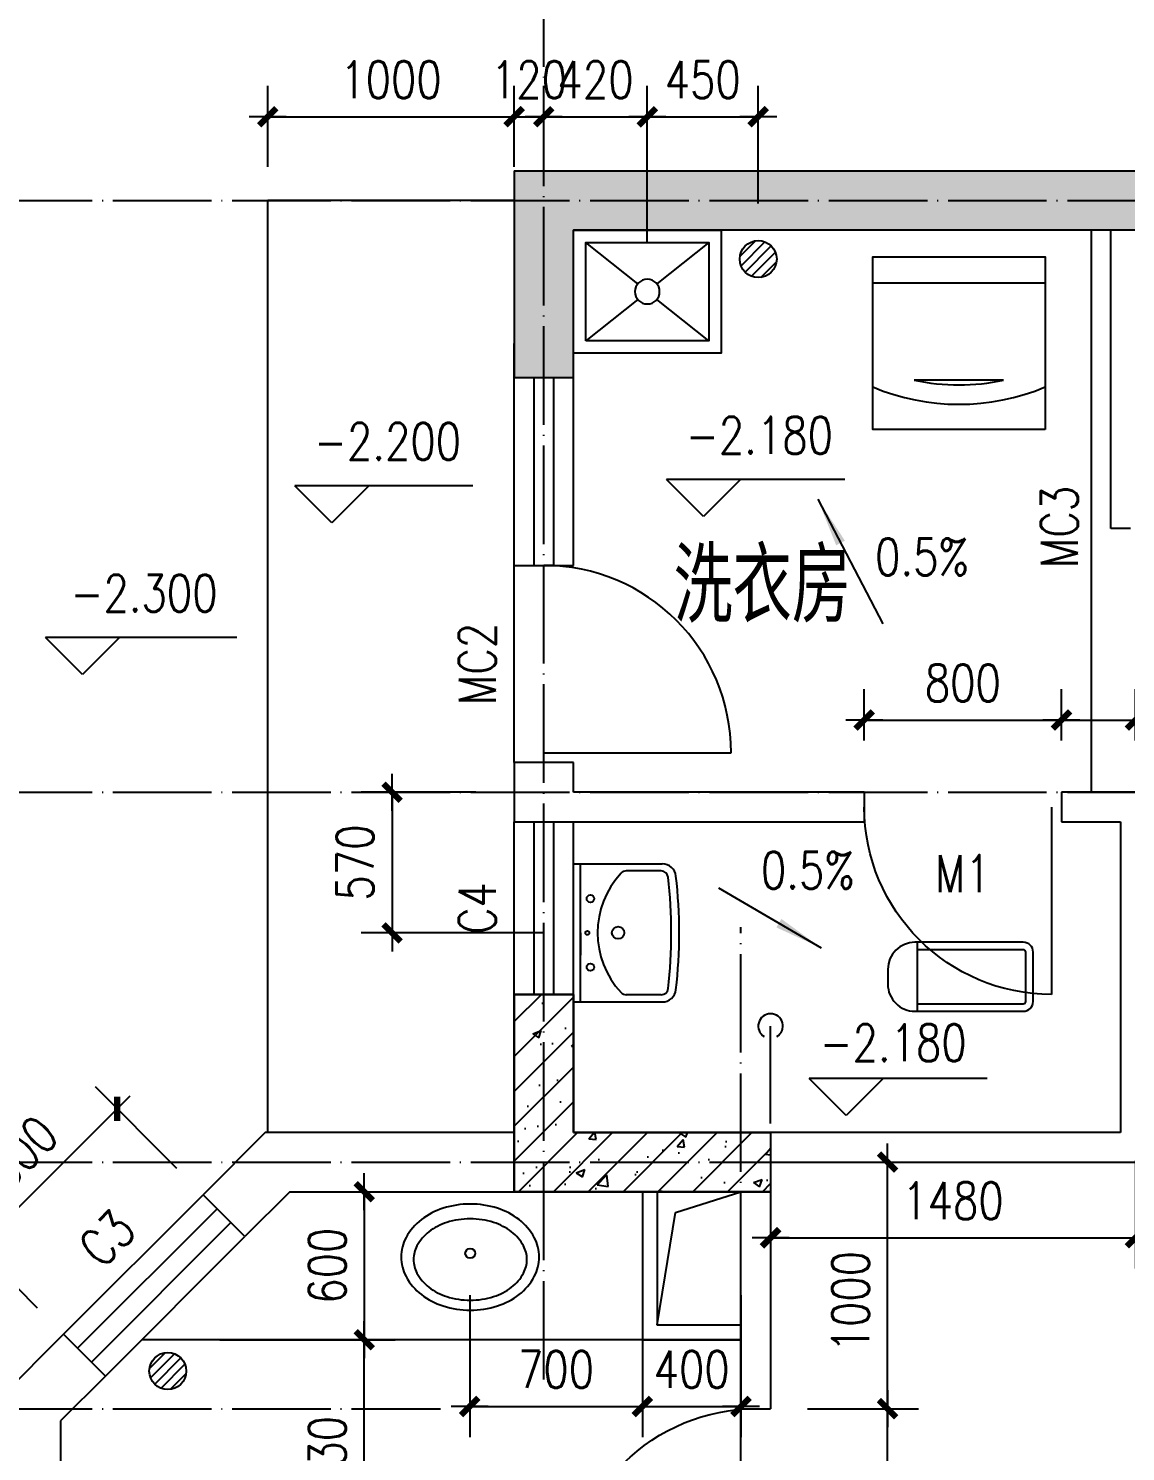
# Model space of a CAD drawing. Extents: x 12400 to 217743, y 90685 to 209848.
# Drawn here: x 20414 to 24865, y 111252 to 117023 of the extents above; entities that cross this region are included whole.
import ezdxf
from ezdxf.enums import TextEntityAlignment as Align

# ---------------------------------------------------------------- set-up
doc = ezdxf.new("R2010")
doc.units = 0
doc.header["$LTSCALE"] = 200
doc.linetypes.add('DOTE', pattern=[2.42, 2, -0.2, 0.02, -0.2])
doc.layers.get('0').update_dxf_attribs({"linetype": 'CONTINUOUS'})
doc.layers.get('DEFPOINTS').update_dxf_attribs({"linetype": 'CONTINUOUS'})
for name, color, linetype in [('COLUMN', 4, 'CONTINUOUS'), ('DOTE', 1, 'DOTE'), ('GROUND', 2, 'CONTINUOUS'), ('HATCH', 8, 'CONTINUOUS'), ('LM', 143, 'CONTINUOUS'), ('LVTRY', 6, 'CONTINUOUS'), ('PUB_DIM', 3, 'CONTINUOUS'), ('PUB_TEXT', 7, 'CONTINUOUS'), ('WALL', 4, 'CONTINUOUS'), ('WINDOW', 2, 'CONTINUOUS'), ('WINDOW_TEXT', 7, 'CONTINUOUS'), ('家具', 8, 'CONTINUOUS')]:
    doc.layers.add(name, color=color, linetype=linetype)
doc.styles.add('_SIMPLEX', font='SIMPLEX.shx', dxfattribs={"width": 0.8, "bigfont": 'hztxt.shx'})
doc.styles.add('_萙PMK', font='txt', dxfattribs={"width": 0.8, "bigfont": 'HZTXT.SHX'})
doc.styles.add('DIM_FONT', font='SIMPLEX', dxfattribs={"width": 0.8})
doc.styles.add('SIMPLEX', font='SIMPLEX.SHX')
doc.dimstyles.new('DIMN50', dxfattribs={"dimscale": 0.5, "dimtxt": 300, "dimasz": 1, "dimexe": 250, "dimexo": 300, "dimgap": 150, "dimtad": 1, "dimdec": 0, "dimzin": 0, "dimdsep": 46, "dimtxsty": 'DIM_FONT', "dimblk": '_DIMX', "dimblk1": 'DOTSMALL', "dimblk2": 'DOTSMALL', "dimcen": 2.5, "dimclrt": 7, "dimadec": 0, "dimazin": 0, "dimtfac": 1, "dimtdec": 0, "dimtix": 1, "dimtmove": 2, "dimatfit": 3, "dimldrblk": '_DIMX', "dimfxl": 0, "dimtolj": 1, "dimtzin": 0, "dimarcsym": 0})

# ---------------------------------------------------------------- blocks, each defined once
blk = doc.blocks.new('_DBLK')
blk.add_line((-0.45, 0), (-0.45, -0.95))
blk.add_arc((-0.45, 0), 0.95, 270, 0)
at = {"style": 'SIMPLEX', "flags": 9}
blk.add_attdef('A', text='', height=1, dxfattribs=at).set_placement((0, 1.5), align=Align.MIDDLE)
blk = doc.blocks.new('_WBLK')
for p, q in [((-0.5, 0.5), (0.5, 0.5)), ((0.5, 0.1667), (-0.5, 0.1667)), ((0.5, -0.1667), (-0.5, -0.1667)), ((-0.5, -0.5), (0.5, -0.5))]:
    blk.add_line(p, q)
at = {"style": 'SIMPLEX', "flags": 9}
blk.add_attdef('A', text='', height=1, dxfattribs=at).set_placement((0, 1.5), align=Align.MIDDLE)
blk = doc.blocks.new('_LV3')
for points in [[(280, -265, 0.12431), (260, -185.8, 0.105707), (198, -113, 0.086941), (110.2, -67.1, 0.077137), (0, -50, 0.077137), (-110.2, -67.1, 0.086941), (-198, -113, 0.105707), (-260, -185.8, 0.12431), (-280, -265, 0.12431), (-260, -344.2, 0.105707), (-198, -417, 0.086941), (-110.2, -462.9, 0.077137), (0, -480, 0.077137), (110.2, -462.9, 0.086941), (198, -417, 0.105707), (260, -344.2, 0.12431)], [(230, -275, 0.12431), (216, -219.5, 0.105707), (167.5, -162.6, 0.086941), (95, -124.7, 0.077137), (0, -110, 0.077137), (-95, -124.7, 0.086941), (-167.5, -162.6, 0.105707), (-216, -219.5, 0.12431), (-230, -275, 0.12431), (-216, -330.5, 0.105707), (-167.5, -387.4, 0.086941), (-95, -425.3, 0.077137), (0, -440, 0.077137), (95, -425.3, 0.086941), (167.5, -387.4, 0.105707), (216, -330.5, 0.12431)]]:
    blk.add_lwpolyline(points, format="xyb", close=True)
blk.add_circle((0, -250), 20)
blk = doc.blocks.new('_LV1')
for p, q in [((-280, 0), (280, 0)), ((-280, 0), (-280, -360.7)), ((280, 0), (280, -360.7)), ((-280, -29), (280, -29)), ((0.2, -29), (-89.8, -29)), ((-89.8, -29), (90.2, -29)), ((-250.9, -356.5), (-250.9, -214.3)), ((251.3, -356.4), (251.3, -214.6))]:
    blk.add_line(p, q)
for centre, radius in [((-138.9, -69.1), 15), ((0, -56.7), 8), ((138.9, -69.1), 15), ((0.9, -181.6), 24.9)]:
    blk.add_circle(centre, radius)
for centre, radius, start, end in [((0, -452.1), 353.9, 46.75809, 133.15434), ((-222.9, -214.3), 28, 133.15434, 180), ((223.3, -214.6), 28, 0, 46.75809), ((-224, -360.7), 56, 180, 263.48098), ((-222.9, -356.5), 28, 180, 263.49841), ((0, 1599.6), 1996.7, 263.49841, 276.51223), ((223.3, -356.4), 28, 276.51223, 0), ((224, -360.7), 56, 276.51902, 0), ((0, 1599.6), 2029, 263.48098, 276.51902)]:
    blk.add_arc(centre, radius, start, end)
blk = doc.blocks.new('_LV6')
for p, q in [((-139.8, -340), (-139.8, -779.7)), ((-109.8, -340), (-109.8, -769.7)), ((99.8, -300), (-99.8, -300)), ((99.8, -330), (-99.8, -330)), ((109.8, -769.7), (109.8, -340)), ((139.8, -779.7), (139.8, -340)), ((139.8, -769.7), (-139.8, -769.7)), ((-29.8, -889.7), (29.8, -889.7))]:
    blk.add_line(p, q)
for centre, radius, start, end in [((-99.8, -340), 40, 90, 180), ((-99.8, -340), 10, 90, 180), ((99.8, -340), 40, 0, 90), ((99.8, -340), 10, 0, 90), ((-29.8, -779.7), 110, 180, 270), ((29.8, -779.7), 110, 270, 0)]:
    blk.add_arc(centre, radius, start, end)
blk = doc.blocks.new('XYJ')
for p, q in [((107, 700), (107, 0)), ((499.4, 531.1), (499.4, 168.9))]:
    blk.add_line(p, q)
blk.add_lwpolyline([(700, 700), (700, 0), (0, 0), (0, 700)], close=True)
for radius, start, end in [(907.5, 337.31379, 22.68621), (829, 347.3841, 12.6159)]:
    blk.add_arc((-309.6, 350), radius, start, end)
at = {"style": 'DIM_FONT', "width": 0.7, "flags": 9}
for tag in ['XSIZE', 'YSIZE']:
    blk.add_attdef(tag, (0, 0), '', height=0.5, rotation=90, dxfattribs=at)
blk = doc.blocks.new('_LV12')
for p, q in [((-250, -50), (-39, -218.8)), ((39, -218.8), (250, -50)), ((-250, -450), (-39, -281.2)), ((39, -281.2), (250, -450))]:
    blk.add_line(p, q)
for points in [[(300, -500), (300, 0), (-300, 0), (-300, -500)], [(250, -450), (250, -50), (-250, -50), (-250, -450)]]:
    blk.add_lwpolyline(points, close=True)
blk.add_circle((0, -250), 50)
blk = doc.blocks.new('_DIMX')
blk.add_line((-150, 0), (150, 0))
at = {"const_width": 50}
blk.add_lwpolyline([(-70, -70), (70, 70)], dxfattribs=at)
blk = doc.blocks.new('*D1486')
at = {"color": 0, "linetype": 'ByBlock'}
for p, q in [((21776.5, 112305.5), (21776.5, 111706.5)), ((21834, 112306), (21901.5, 112306)), ((21834, 111706), (21901.5, 111706))]:
    blk.add_line(p, q, dxfattribs=at)
at = {"layer": 'DEFPOINTS', "color": 0, "linetype": 'ByBlock'}
for p in [(21684, 112306), (21684, 111706), (21776.5, 111706)]:
    blk.add_point(p, dxfattribs=at)
at = {"color": 0, "linetype": 'ByBlock', "xscale": 0.5, "yscale": 0.5, "zscale": 0.5}
for p, rotation in [((21776.5, 112306), 90), ((21776.5, 111706), 270)]:
    blk.add_blockref('_DIMX', p, dxfattribs=dict(at, rotation=rotation))
at = {"color": 7, "linetype": 'ByBlock', "insert": (21626.5, 112006), "char_height": 150, "attachment_point": 5, "rotation": 90, "style": 'DIM_FONT'}
blk.add_mtext('\\A1;600', dxfattribs=at)
blk = doc.blocks.new('_DOTSMALL')
at = {"color": 0, "linetype": 'ByBlock', "const_width": 0.5}
blk.add_lwpolyline([(-0.0625, 0, 1), (0.0625, 0, 1)], format="xyb", close=True, dxfattribs=at)
blk = doc.blocks.new('*D1487')
at = {"color": 0, "linetype": 'ByBlock'}
for p, q in [((22204.3, 111886), (22204.3, 111310.1)), ((22904.7, 111886), (22904.7, 111310.1)), ((22204.8, 111435.1), (22904.2, 111435.1))]:
    blk.add_line(p, q, dxfattribs=at)
at = {"layer": 'DEFPOINTS', "color": 0, "linetype": 'ByBlock'}
for p in [(22204.3, 112036), (22904.7, 112036), (22904.7, 111435.1)]:
    blk.add_point(p, dxfattribs=at)
at = {"color": 0, "linetype": 'ByBlock', "xscale": 0.5, "yscale": 0.5, "zscale": 0.5, "rotation": 180}
blk.add_blockref('_DIMX', (22204.3, 111435.1), dxfattribs=at)
at = {"color": 0, "linetype": 'ByBlock', "xscale": 0.5, "yscale": 0.5, "zscale": 0.5}
blk.add_blockref('_DIMX', (22904.7, 111435.1), dxfattribs=at)
at = {"color": 7, "linetype": 'ByBlock', "insert": (22554.5, 111585.1), "char_height": 150, "attachment_point": 5, "style": 'DIM_FONT'}
blk.add_mtext('\\A1;700', dxfattribs=at)
blk = doc.blocks.new('*D1499')
at = {"color": 0, "linetype": 'ByBlock'}
for p, q in [((23804.7, 114136), (23804.7, 114343.9)), ((24604.7, 114136), (24604.7, 114343.9)), ((23805.2, 114218.9), (24604.2, 114218.9))]:
    blk.add_line(p, q, dxfattribs=at)
at = {"layer": 'DEFPOINTS', "color": 0, "linetype": 'ByBlock'}
for p in [(24604.7, 114218.9), (23804.7, 113986), (24604.7, 113986)]:
    blk.add_point(p, dxfattribs=at)
at = {"color": 0, "linetype": 'ByBlock', "xscale": 0.5, "yscale": 0.5, "zscale": 0.5, "rotation": 180}
blk.add_blockref('_DIMX', (23804.7, 114218.9), dxfattribs=at)
at = {"color": 0, "linetype": 'ByBlock', "xscale": 0.5, "yscale": 0.5, "zscale": 0.5}
blk.add_blockref('_DIMX', (24604.7, 114218.9), dxfattribs=at)
at = {"color": 7, "linetype": 'ByBlock', "insert": (24204.7, 114368.9), "char_height": 150, "attachment_point": 5, "style": 'DIM_FONT'}
blk.add_mtext('\\A1;800', dxfattribs=at)
blk = doc.blocks.new('*D1500')
at = {"color": 0, "linetype": 'ByBlock'}
for p, q in [((24604.7, 114136), (24604.7, 114343.9)), ((24904.7, 114136), (24904.7, 114343.9)), ((24605.2, 114218.9), (24904.2, 114218.9))]:
    blk.add_line(p, q, dxfattribs=at)
at = {"layer": 'DEFPOINTS', "color": 0, "linetype": 'ByBlock'}
for p in [(24904.7, 114218.9), (24604.7, 113986), (24904.7, 113986)]:
    blk.add_point(p, dxfattribs=at)
at = {"color": 0, "linetype": 'ByBlock', "xscale": 0.5, "yscale": 0.5, "zscale": 0.5, "rotation": 180}
blk.add_blockref('_DIMX', (24604.7, 114218.9), dxfattribs=at)
at = {"color": 0, "linetype": 'ByBlock', "xscale": 0.5, "yscale": 0.5, "zscale": 0.5}
blk.add_blockref('_DIMX', (24904.7, 114218.9), dxfattribs=at)
at = {"color": 7, "linetype": 'ByBlock', "insert": (25185, 114368.9), "char_height": 150, "attachment_point": 5, "style": 'DIM_FONT'}
blk.add_mtext('\\A1;300', dxfattribs=at)
blk = doc.blocks.new('*D1656')
at = {"color": 0, "linetype": 'ByBlock'}
for p, q in [((23574.7, 111426), (24024.2, 111426)), ((23899.2, 110626.5), (23899.2, 111425.5)), ((23574.7, 110626), (24024.2, 110626))]:
    blk.add_line(p, q, dxfattribs=at)
at = {"layer": 'DEFPOINTS', "color": 0, "linetype": 'ByBlock'}
for p in [(23424.7, 111426), (23899.2, 111426), (23424.7, 110626)]:
    blk.add_point(p, dxfattribs=at)
at = {"color": 0, "linetype": 'ByBlock', "xscale": 0.5, "yscale": 0.5, "zscale": 0.5}
for p, rotation in [((23899.2, 111426), 90), ((23899.2, 110626), 270)]:
    blk.add_blockref('_DIMX', p, dxfattribs=dict(at, rotation=rotation))
at = {"color": 7, "linetype": 'ByBlock', "insert": (23749.2, 111026), "char_height": 150, "attachment_point": 5, "rotation": 90, "style": 'DIM_FONT'}
blk.add_mtext('\\A1;800', dxfattribs=at)
blk = doc.blocks.new('*D1657')
at = {"color": 0, "linetype": 'ByBlock'}
for p, q in [((23574.7, 112426), (24024.2, 112426)), ((23899.2, 111426.5), (23899.2, 112425.5)), ((23574.7, 111426), (24024.2, 111426))]:
    blk.add_line(p, q, dxfattribs=at)
at = {"layer": 'DEFPOINTS', "color": 0, "linetype": 'ByBlock'}
for p in [(23424.7, 112426), (23899.2, 112426), (23424.7, 111426)]:
    blk.add_point(p, dxfattribs=at)
at = {"color": 0, "linetype": 'ByBlock', "xscale": 0.5, "yscale": 0.5, "zscale": 0.5}
for p, rotation in [((23899.2, 112426), 90), ((23899.2, 111426), 270)]:
    blk.add_blockref('_DIMX', p, dxfattribs=dict(at, rotation=rotation))
at = {"color": 7, "linetype": 'ByBlock', "insert": (23749.2, 111860.4), "char_height": 150, "attachment_point": 5, "rotation": 90, "style": 'DIM_FONT'}
blk.add_mtext('\\A1;1000', dxfattribs=at)
blk = doc.blocks.new('*D1681')
at = {"color": 0, "linetype": 'ByBlock'}
for p, q in [((21016.7, 112399.8), (20685.7, 112730.8)), ((20208.7, 112077), (20773.7, 112642)), ((20451, 111834.1), (20120, 112165.1))]:
    blk.add_line(p, q, dxfattribs=at)
at = {"layer": 'DEFPOINTS', "color": 0, "linetype": 'ByBlock'}
for p in [(20774, 112642.4), (21122.7, 112293.7), (20557, 111728)]:
    blk.add_point(p, dxfattribs=at)
at = {"color": 0, "linetype": 'ByBlock', "xscale": 0.5, "yscale": 0.5, "zscale": 0.5}
for p, rotation in [((20774, 112642.4), 45), ((20208.4, 112076.7), 225)]:
    blk.add_blockref('_DIMX', p, dxfattribs=dict(at, rotation=rotation))
at = {"color": 7, "linetype": 'ByBlock', "insert": (20385.1, 112465.6), "char_height": 150, "attachment_point": 5, "rotation": 45, "style": 'DIM_FONT'}
blk.add_mtext('\\A1;800', dxfattribs=at)
blk = doc.blocks.new('*D1682')
at = {"color": 0, "linetype": 'ByBlock'}
for p, q in [((20451, 111834.1), (20120, 112165.1)), ((20208.4, 112076.7), (19956, 111824.4)), ((20208.7, 112077), (20209.1, 112077.4)), ((20198.6, 111581.8), (19867.6, 111912.8)), ((19955.7, 111824), (19955.3, 111823.7))]:
    blk.add_line(p, q, dxfattribs=at)
at = {"layer": 'DEFPOINTS', "color": 0, "linetype": 'ByBlock'}
for p in [(19956, 111824.4), (20557, 111728), (20304.7, 111475.7)]:
    blk.add_point(p, dxfattribs=at)
at = {"color": 0, "linetype": 'ByBlock', "xscale": 0.5, "yscale": 0.5, "zscale": 0.5}
for p, rotation in [((20208.4, 112076.7), 225.0000000000007), ((19956, 111824.4), 45.00000000000073)]:
    blk.add_blockref('_DIMX', p, dxfattribs=dict(at, rotation=rotation))
at = {"color": 7, "linetype": 'ByBlock', "insert": (19976.1, 112056.6), "char_height": 150, "attachment_point": 5, "rotation": 45, "style": 'DIM_FONT'}
blk.add_mtext('\\A1;360', dxfattribs=at)
blk = doc.blocks.new('*D1697')
at = {"color": 0, "linetype": 'ByBlock'}
for p, q in [((21385, 116462.2), (21385, 116790.4)), ((22384.7, 116462.2), (22384.7, 116790.4)), ((21385.5, 116665.4), (22384.2, 116665.4))]:
    blk.add_line(p, q, dxfattribs=at)
at = {"layer": 'DEFPOINTS', "color": 0, "linetype": 'ByBlock'}
for p in [(22384.7, 116665.4), (21385, 116312.2), (22384.7, 116312.2)]:
    blk.add_point(p, dxfattribs=at)
at = {"color": 0, "linetype": 'ByBlock', "xscale": 0.5, "yscale": 0.5, "zscale": 0.5, "rotation": 180}
blk.add_blockref('_DIMX', (21385, 116665.4), dxfattribs=at)
at = {"color": 0, "linetype": 'ByBlock', "xscale": 0.5, "yscale": 0.5, "zscale": 0.5}
blk.add_blockref('_DIMX', (22384.7, 116665.4), dxfattribs=at)
at = {"color": 7, "linetype": 'ByBlock', "insert": (21884.9, 116815.4), "char_height": 150, "attachment_point": 5, "style": 'DIM_FONT'}
blk.add_mtext('\\A1;1000', dxfattribs=at)
blk = doc.blocks.new('*D1735')
at = {"color": 0, "linetype": 'ByBlock'}
for p, q in [((21191.1, 111706), (21901.5, 111706)), ((21776.5, 110676.9), (21776.5, 111705.5)), ((21191.1, 110676.4), (21901.5, 110676.4))]:
    blk.add_line(p, q, dxfattribs=at)
at = {"layer": 'DEFPOINTS', "color": 0, "linetype": 'ByBlock'}
for p in [(21041.1, 111706), (21776.5, 111706), (21041.1, 110676.4)]:
    blk.add_point(p, dxfattribs=at)
at = {"color": 0, "linetype": 'ByBlock', "xscale": 0.5, "yscale": 0.5, "zscale": 0.5}
for p, rotation in [((21776.5, 111706), 90), ((21776.5, 110676.4), 270)]:
    blk.add_blockref('_DIMX', p, dxfattribs=dict(at, rotation=rotation))
at = {"color": 7, "linetype": 'ByBlock', "insert": (21626.5, 111191.2), "char_height": 150, "attachment_point": 5, "rotation": 90, "style": 'DIM_FONT'}
blk.add_mtext('\\A1;1030', dxfattribs=at)
blk = doc.blocks.new('*D1739')
at = {"color": 0, "linetype": 'ByBlock'}
for p, q in [((22904.7, 111886), (22904.7, 111310.1)), ((23304.7, 111886), (23304.7, 111310.1)), ((22904.2, 111435.1), (22903.7, 111435.1)), ((22904.7, 111435.1), (23304.7, 111435.1)), ((23305.2, 111435.1), (23305.7, 111435.1))]:
    blk.add_line(p, q, dxfattribs=at)
at = {"layer": 'DEFPOINTS', "color": 0, "linetype": 'ByBlock'}
for p in [(22904.7, 112036), (23304.7, 112036), (23304.7, 111435.1)]:
    blk.add_point(p, dxfattribs=at)
at = {"color": 0, "linetype": 'ByBlock', "xscale": 0.5, "yscale": 0.5, "zscale": 0.5}
blk.add_blockref('_DIMX', (22904.7, 111435.1), dxfattribs=at)
at = {"color": 0, "linetype": 'ByBlock', "xscale": 0.5, "yscale": 0.5, "zscale": 0.5, "rotation": 180}
blk.add_blockref('_DIMX', (23304.7, 111435.1), dxfattribs=at)
at = {"color": 7, "linetype": 'ByBlock', "insert": (23104.7, 111585.1), "char_height": 150, "attachment_point": 5, "style": 'DIM_FONT'}
blk.add_mtext('\\A1;400', dxfattribs=at)
blk = doc.blocks.new('_LV13')
at = {"color": 0}
for p, q in [((-0.495, 0.071), (-0.071, 0.495)), ((-0.465, -0.183), (0.183, 0.465)), ((-0.354, -0.354), (0.354, 0.354)), ((-0.183, -0.465), (0.465, 0.183)), ((0.071, -0.495), (0.495, -0.071))]:
    blk.add_line(p, q, dxfattribs=at)
blk.add_circle((0, 0), 0.5)
blk = doc.blocks.new('_ARROW')
blk.add_solid([(0, 0), (-1, 0.1), (-1, -0.1)])
blk = doc.blocks.new('*D1858')
at = {"color": 0, "linetype": 'ByBlock'}
for p, q in [((22384.7, 116462.2), (22384.7, 116790.4)), ((22504.7, 116624.3), (22504.7, 116790.4)), ((22384.2, 116665.4), (22383.7, 116665.4)), ((22384.7, 116665.4), (22504.7, 116665.4)), ((22505.2, 116665.4), (22505.7, 116665.4))]:
    blk.add_line(p, q, dxfattribs=at)
at = {"layer": 'DEFPOINTS', "color": 0, "linetype": 'ByBlock'}
for p in [(22504.7, 116665.4), (22504.7, 116474.3), (22384.7, 116312.2)]:
    blk.add_point(p, dxfattribs=at)
at = {"color": 0, "linetype": 'ByBlock', "xscale": 0.5, "yscale": 0.5, "zscale": 0.5}
blk.add_blockref('_DIMX', (22384.7, 116665.4), dxfattribs=at)
at = {"color": 0, "linetype": 'ByBlock', "xscale": 0.5, "yscale": 0.5, "zscale": 0.5, "rotation": 180}
blk.add_blockref('_DIMX', (22504.7, 116665.4), dxfattribs=at)
at = {"color": 7, "linetype": 'ByBlock', "insert": (22444.7, 116815.4), "char_height": 150, "attachment_point": 5, "style": 'DIM_FONT'}
blk.add_mtext('\\A1;120', dxfattribs=at)
blk = doc.blocks.new('*D1859')
at = {"color": 0, "linetype": 'ByBlock'}
for p, q in [((22504.7, 116624.3), (22504.7, 116790.4)), ((22924.7, 116156), (22924.7, 116790.4)), ((22504.2, 116665.4), (22503.7, 116665.4)), ((22504.7, 116665.4), (22924.7, 116665.4)), ((22925.2, 116665.4), (22925.7, 116665.4))]:
    blk.add_line(p, q, dxfattribs=at)
at = {"layer": 'DEFPOINTS', "color": 0, "linetype": 'ByBlock'}
for p in [(22924.7, 116665.4), (22504.7, 116474.3), (22924.7, 116006)]:
    blk.add_point(p, dxfattribs=at)
at = {"color": 0, "linetype": 'ByBlock', "xscale": 0.5, "yscale": 0.5, "zscale": 0.5}
blk.add_blockref('_DIMX', (22504.7, 116665.4), dxfattribs=at)
at = {"color": 0, "linetype": 'ByBlock', "xscale": 0.5, "yscale": 0.5, "zscale": 0.5, "rotation": 180}
blk.add_blockref('_DIMX', (22924.7, 116665.4), dxfattribs=at)
at = {"color": 7, "linetype": 'ByBlock', "insert": (22714.7, 116815.4), "char_height": 150, "attachment_point": 5, "style": 'DIM_FONT'}
blk.add_mtext('\\A1;420', dxfattribs=at)
blk = doc.blocks.new('*D1860')
at = {"color": 0, "linetype": 'ByBlock'}
for p, q in [((22924.7, 116156), (22924.7, 116790.4)), ((23374.6, 116313.2), (23374.6, 116790.4)), ((22924.2, 116665.4), (22923.7, 116665.4)), ((22924.7, 116665.4), (23374.6, 116665.4)), ((23375.1, 116665.4), (23375.6, 116665.4))]:
    blk.add_line(p, q, dxfattribs=at)
at = {"layer": 'DEFPOINTS', "color": 0, "linetype": 'ByBlock'}
for p in [(23374.6, 116665.4), (23374.6, 116163.2), (22924.7, 116006)]:
    blk.add_point(p, dxfattribs=at)
at = {"color": 0, "linetype": 'ByBlock', "xscale": 0.5, "yscale": 0.5, "zscale": 0.5}
blk.add_blockref('_DIMX', (22924.7, 116665.4), dxfattribs=at)
at = {"color": 0, "linetype": 'ByBlock', "xscale": 0.5, "yscale": 0.5, "zscale": 0.5, "rotation": 180}
blk.add_blockref('_DIMX', (23374.6, 116665.4), dxfattribs=at)
at = {"color": 7, "linetype": 'ByBlock', "insert": (23149.6, 116815.4), "char_height": 150, "attachment_point": 5, "style": 'DIM_FONT'}
blk.add_mtext('\\A1;450', dxfattribs=at)
blk = doc.blocks.new('_LV10')
blk.add_line((0, -37), (0, -432))
blk.add_arc((0, -432), 50, 121.03319, 58.96681)
blk = doc.blocks.new('*D1899')
at = {"color": 0, "linetype": 'ByBlock'}
for p, q in [((22228.9, 113926), (21764.3, 113926)), ((21889.3, 113925.5), (21889.3, 113356)), ((22503.8, 113355.5), (21764.3, 113355.5))]:
    blk.add_line(p, q, dxfattribs=at)
at = {"layer": 'DEFPOINTS', "color": 0, "linetype": 'ByBlock'}
for p in [(22378.9, 113926), (21889.3, 113355.5), (22653.8, 113355.5)]:
    blk.add_point(p, dxfattribs=at)
at = {"color": 0, "linetype": 'ByBlock', "xscale": 0.5, "yscale": 0.5, "zscale": 0.5}
for p, rotation in [((21889.3, 113926), 90), ((21889.3, 113355.5), 270)]:
    blk.add_blockref('_DIMX', p, dxfattribs=dict(at, rotation=rotation))
at = {"color": 7, "linetype": 'ByBlock', "insert": (21739.3, 113640.8), "char_height": 150, "attachment_point": 5, "rotation": 90, "style": 'DIM_FONT'}
blk.add_mtext('\\A1;570', dxfattribs=at)
blk = doc.blocks.new('*D1900')
at = {"color": 0, "linetype": 'ByBlock'}
for p, q in [((24904.7, 112433), (24904.7, 111994.3)), ((23424.7, 112396), (23424.7, 111994.3)), ((23425.2, 112119.3), (24904.2, 112119.3))]:
    blk.add_line(p, q, dxfattribs=at)
at = {"layer": 'DEFPOINTS', "color": 0, "linetype": 'ByBlock'}
for p in [(23424.7, 112546), (24904.7, 112583), (24904.7, 112119.3)]:
    blk.add_point(p, dxfattribs=at)
at = {"color": 0, "linetype": 'ByBlock', "xscale": 0.5, "yscale": 0.5, "zscale": 0.5, "rotation": 180}
blk.add_blockref('_DIMX', (23424.7, 112119.3), dxfattribs=at)
at = {"color": 0, "linetype": 'ByBlock', "xscale": 0.5, "yscale": 0.5, "zscale": 0.5}
blk.add_blockref('_DIMX', (24904.7, 112119.3), dxfattribs=at)
at = {"color": 7, "linetype": 'ByBlock', "insert": (24164.7, 112269.3), "char_height": 150, "attachment_point": 5, "style": 'DIM_FONT'}
blk.add_mtext('\\A1;1480', dxfattribs=at)
blk = doc.blocks.new('A$C6EC14EA0')
at = {"layer": 'HATCH'}
h = blk.add_hatch(dxfattribs=at)
h.set_pattern_fill('AN31C', color=256, scale=500, style=0)
h.set_pattern_definition([(45, (31670.85, -54777.69), (-70.71068, 70.71068), []), (50, (31670.85, -54777.7), (358.6301, -31.3761), [37.5, -412.5]), (355, (31670.85, -54777.7), (-69.3757, 376.096), [30, -330]), (100.4514, (31700.73, -54780.3), (289.2547, 344.7198), [31.87, -350.571]), (46.1842, (31670.85, -54677.7), (533.6205, -82.7595), [56.25, -618.75]), (96.6356, (31715.3, -54684.6), (467.3314, 487.059), [47.805, -525.8565]), (351.1842, (31670.85, -54677.7), (467.331, 487.0593), [45, -495]), (21, (31720.85, -54702.7), (298.4535, -201.3094), [37.5, -412.5]), (326, (31720.85, -54702.7), (121.6577, 362.575), [30, -330]), (71.4514, (31745.72, -54719.46), (420.1113, 161.2652), [31.87, -350.571]), (37.5, (31670.85, -54777.69), (6.07993, 166.44693), [0, -326, 0, -335, 0, -331.25]), (7.5, (31670.85, -54777.69), (131.53477, 197.20586), [0, -191, 0, -318.5, 0, -126.25]), (327.5, (31559.35, -54777.69), (266.91122, -11.27744), [0, -125, 0, -390, 0, -517.5]), (317.5, (31509.35, -54777.69), (291.5931, 50.0525), [0, -162.5, 0, -259, 0, -367.5])])
h.paths.add_polyline_path([(1040, 5080), (1040, 5320), (240, 5320), (240, 5880), (0, 5880), (0, 5080)])
at = {"layer": 'COLUMN'}
for p, q in [((0, 5080), (0, 5880)), ((0, 5880), (240, 5880)), ((240, 5880), (240, 5320)), ((240, 5320), (1039.8, 5320)), ((1039.8, 5320), (1039.8, 5080)), ((1039.8, 5080), (0, 5080))]:
    blk.add_line(p, q, dxfattribs=at)

msp = doc.modelspace()

# ---------------------------------------------------------------- hatches: boundary and pattern name
at = {"layer": 'HATCH'}
h = msp.add_hatch(dxfattribs=at)
h.set_pattern_fill('AN31C', color=256, scale=500, style=0)
h.set_pattern_definition([(45, (54055.56, 52448.3), (-70.71068, 70.71068), []), (50, (54055.56, 52448.3), (358.6301, -31.3761), [37.5, -412.5]), (355, (54055.56, 52448.3), (-69.3757, 376.096), [30, -330]), (100.4514, (54085.44, 52445.68), (289.2547, 344.7198), [31.8701, -350.571]), (46.1842, (54055.56, 52548.3), (533.6205, -82.7595), [56.25, -618.75]), (96.6356, (54100.03, 52541.4), (467.3314, 487.059), [47.805, -525.8565]), (351.1842, (54055.56, 52548.3), (467.331, 487.0593), [45, -495]), (21, (54105.56, 52523.3), (298.4535, -201.3094), [37.5, -412.5]), (326, (54105.56, 52523.3), (121.6577, 362.575), [30, -330]), (71.4514, (54130.43, 52506.52), (420.1113, 161.2652), [31.8701, -350.571]), (37.5, (54055.56, 52448.3), (6.07993, 166.44693), [0, -326, 0, -335, 0, -331.25]), (7.5, (54055.56, 52448.3), (131.53477, 197.20586), [0, -191, 0, -318.5, 0, -126.25]), (327.5, (53944.06, 52448.3), (266.91122, -11.27744), [0, -125, 0, -390, 0, -517.5]), (317.5, (53894.06, 52448.3), (291.5931, 50.0525), [0, -162.5, 0, -259, 0, -367.5])])
h.paths.add_polyline_path([(32054.415, 121845.985), (30424.71, 121845.985), (27184.71, 121845.985), (27184.71, 116445.985), (22384.71, 116445.985), (22384.71, 115605.985), (22624.71, 115605.985), (22624.71, 116205.985), (23224.71, 116205.985), (27424.71, 116205.985), (27424.71, 121605.985), (30184.71, 121605.985), (31955.004, 121605.985), (32884.71, 120676.279), (32884.71, 117605.985), (33964.71, 117605.985), (33964.71, 113745.985), (32884.71, 113745.985), (32884.71, 113245.985), (33124.71, 113245.985), (33124.71, 113505.985), (34204.71, 113505.985), (34204.71, 117845.985), (33124.71, 117845.985), (33124.71, 120775.69)])

# ---------------------------------------------------------------- linework, layer by layer
at = {"layer": 'DOTE'}
for p, q in [((22504.71, 111543.827), (22504.71, 122530.042)), ((19304.71, 116325.985), (28468.495, 116325.985)), ((19304.71, 113925.985), (25453.19, 113925.985)), ((23304.71, 105125.985), (23304.71, 113378.718)), ((19304.71, 112425.985), (28529.363, 112425.985)), ((19304.71, 111425.985), (22085.549, 111425.985))]:
    msp.add_line(p, q, dxfattribs=at)
at = {"layer": 'GROUND'}
for p, q in [((21385.004, 112545.985), (21385.004, 116325.985)), ((22384.71, 116325.985), (21385.004, 116325.985)), ((22384.71, 114045.985), (22384.71, 115745.985)), ((23304.71, 110625.985), (23304.71, 111425.985))]:
    msp.add_line(p, q, dxfattribs=at)
at = {"layer": 'LM'}
for p, q in [((23038.837, 112221.768), (23304.71, 112305.985)), ((22964.71, 111765.985), (23038.837, 112221.768))]:
    msp.add_line(p, q, dxfattribs=at)
at = {"layer": 'LVTRY'}
msp.add_line((23304.71, 111705.985), (20874.415, 111705.985), dxfattribs=at)
at = {"layer": 'PUB_DIM'}
for p, q in [((23153.06, 115043.571), (23003.06, 115193.571)), ((23725.698, 115193.571), (23003.06, 115193.571)), ((23303.06, 115193.571), (23153.06, 115043.571)), ((21644.678, 115018.588), (21494.678, 115168.588)), ((22217.316, 115168.588), (21494.678, 115168.588)), ((21794.678, 115168.588), (21644.678, 115018.588)), ((20633.842, 114403.245), (20483.842, 114553.245)), ((21260.141, 114553.245), (20483.842, 114553.245)), ((20783.842, 114553.245), (20633.842, 114403.245)), ((23731.195, 112615.012), (23581.195, 112765.012)), ((24303.834, 112765.012), (23581.195, 112765.012)), ((23881.195, 112765.012), (23731.195, 112615.012))]:
    msp.add_line(p, q, dxfattribs=at)
for points in [[(23616.083, 115114.235), (23879.534, 114608.811)], [(23630.988, 113294.191), (23214.706, 113537.278)]]:
    msp.add_lwpolyline(points, dxfattribs=at)
at = {"layer": 'WALL'}
for p, q in [((22384.71, 116445.985), (27184.71, 116445.985)), ((22384.71, 116445.985), (22384.71, 115605.985)), ((22624.71, 115605.985), (22624.71, 116205.985)), ((27424.71, 116205.985), (22624.71, 116205.985)), ((22624.71, 115605.985), (22384.71, 115605.985)), ((22384.71, 114045.985), (22384.71, 113805.985)), ((22624.71, 114045.985), (22384.71, 114045.985)), ((22624.71, 113925.985), (22624.71, 114045.985)), ((23804.71, 113925.985), (22624.71, 113925.985)), ((23804.71, 113925.985), (23804.71, 113805.985)), ((24964.71, 113925.985), (24604.71, 113925.985)), ((24604.71, 113925.985), (24604.71, 113805.985)), ((22384.71, 113805.985), (23804.71, 113805.985)), ((24604.71, 113805.985), (24844.71, 113805.985)), ((24844.71, 113805.985), (24844.71, 112545.985)), ((22384.71, 113105.985), (22384.71, 112305.985)), ((22624.71, 113105.985), (22384.71, 113105.985)), ((22624.71, 112545.985), (22624.71, 113105.985)), ((21375.004, 112545.985), (21122.7, 112293.68)), ((22384.71, 112545.985), (21375.004, 112545.985)), ((24844.71, 112545.985), (22624.71, 112545.985)), ((23424.71, 112545.985), (23424.71, 111425.985)), ((23424.71, 112425.985), (27184.71, 112425.985)), ((21474.415, 112305.985), (21292.405, 112123.975)), ((21474.415, 112305.985), (23424.71, 112305.985)), ((23304.71, 111425.985), (23304.71, 112305.985)), ((21292.405, 112123.975), (21122.7, 112293.68)), ((20557.014, 111727.995), (20304.71, 111475.69)), ((20726.72, 111558.289), (20557.014, 111727.995)), ((20726.72, 111558.289), (20544.71, 111376.279)), ((23304.71, 111425.985), (23424.71, 111425.985)), ((20544.71, 111376.279), (20544.71, 111025.985))]:
    msp.add_line(p, q, dxfattribs=at)
for points in [[(22904.71, 112305.985), (22904.71, 111705.985), (23304.71, 111705.985)], [(22964.71, 112305.985), (22964.71, 111765.985), (23304.71, 111765.985)]]:
    msp.add_lwpolyline(points, dxfattribs=at)
at = {"layer": 'WINDOW'}
for p, q in [((24724.71, 116205.985), (24724.71, 113925.985)), ((24804.71, 114995.485), (24804.71, 116205.985)), ((22384.71, 114845.985), (22384.71, 115605.985)), ((22464.71, 115605.985), (22464.71, 114845.985)), ((22544.71, 115605.985), (22544.71, 114845.985)), ((22624.71, 114845.985), (22624.71, 115605.985)), ((24884.71, 114995.485), (24804.71, 114995.485)), ((22384.71, 114845.985), (22624.71, 114845.985))]:
    msp.add_line(p, q, dxfattribs=at)

# ---------------------------------------------------------------- block references
at = {"layer": 'HATCH'}
msp.add_blockref('A$C6EC14EA0', (22384.71, 107225.985), dxfattribs=at)
at = {"layer": 'LVTRY', "xscale": -1}
msp.add_blockref('_LV12', (22924.71, 116205.985), dxfattribs=at)
at = {"layer": 'LVTRY', "xscale": 150, "yscale": 150, "zscale": 150}
for p in [(23374.582, 116088.21), (20979.532, 111578.899)]:
    msp.add_blockref('_LV13', p, dxfattribs=at)
at = {"layer": 'LVTRY'}
for name, p, rotation in [('_LV1', (22624.71, 113355.536), 90), ('_LV6', (24790.063, 113177.675), 270), ('_LV10', (23424.71, 112545.985), 179.9999999999992)]:
    msp.add_blockref(name, p, dxfattribs=dict(at, rotation=rotation))
msp.add_blockref('_LV3', (22206.344, 112305.985), dxfattribs=at)
at = {"layer": 'PUB_DIM', "xscale": 200, "yscale": 200, "zscale": 200}
for p, rotation in [((23616.083, 115114.235), 117.530626032), ((23630.988, 113294.191), 329.717337018)]:
    msp.add_blockref('_ARROW', p, dxfattribs=dict(at, rotation=rotation))
at = {"layer": 'WINDOW'}
ref = msp.add_blockref('_DBLK', (22504.71, 114445.985), dxfattribs=dict(at, xscale=800, yscale=800, zscale=800, rotation=90))
ref.add_attrib('A', 'MC2', dxfattribs={"layer": '0', "height": 150, "rotation": 90, "style": '_SIMPLEX', "width": 0.8, "flags": 8}).set_placement((22234.71, 114445.985), align=Align.MIDDLE)
ref = msp.add_blockref('_DBLK', (24204.71, 113865.985), dxfattribs=dict(at, xscale=800, yscale=-800, zscale=800, rotation=180))
ref.add_attrib('A', 'M1', dxfattribs={"layer": '0', "height": 150, "style": '_SIMPLEX', "width": 0.8, "flags": 8}).set_placement((24204.71, 113595.985), align=Align.MIDDLE)
ref = msp.add_blockref('_WBLK', (22504.71, 113455.985), dxfattribs=dict(at, xscale=700, yscale=239.9999999999999, zscale=700, rotation=90))
ref.add_attrib('A', 'C4', dxfattribs={"layer": '0', "height": 150, "rotation": 90, "style": '_SIMPLEX', "width": 0.8, "flags": 8}).set_placement((22234.71, 113455.985), align=Align.MIDDLE)
ref = msp.add_blockref('_WBLK', (20924.71, 111925.985), dxfattribs=dict(at, xscale=800, yscale=239.9999999999916, zscale=800, rotation=45))
ref.add_attrib('A', 'C3', dxfattribs={"layer": '0', "height": 150, "rotation": 45, "style": '_SIMPLEX', "width": 0.8, "flags": 8}).set_placement((20733.791, 112116.903), align=Align.MIDDLE)
ref = msp.add_blockref('_DBLK', (23364.71, 111025.985), dxfattribs=dict(at, xscale=-800, yscale=800, zscale=800, rotation=270))
ref.add_attrib('A', 'M1', dxfattribs={"layer": '0', "height": 150, "rotation": 90, "style": '_SIMPLEX', "width": 0.8, "flags": 8}).set_placement((23154.71, 111025.985), align=Align.MIDDLE)
at = {"layer": '家具', "rotation": 270}
msp.add_blockref('XYJ', (23838.901, 116097.068), dxfattribs=at)

# ---------------------------------------------------------------- texts
at = {"layer": 'PUB_DIM', "style": 'DIM_FONT', "width": 0.8}
for s, p in [('-2.200', (22169.392, 115273.588)), ('-2.180', (23677.774, 115298.571)), ('0.5%', (24229.356, 114805.409)), ('-2.300', (21181.414, 114658.245)), ('0.5%', (23766.07, 113534.646)), ('-2.180', (24220.404, 112834.815))]:
    msp.add_text(s, height=150, dxfattribs=at).set_placement(p, align=Align.RIGHT)
at = {"layer": 'PUB_TEXT', "style": '_萙PMK', "width": 0.8}
msp.add_text('洗衣房', height=300, dxfattribs=at).set_placement((23031.393, 114613.631))
at = {"layer": 'WINDOW_TEXT', "style": 'DIM_FONT', "width": 0.8}
msp.add_text('MC3', height=150, rotation=90, dxfattribs=at).set_placement((24671.561, 115168.658), align=Align.RIGHT)

# ---------------------------------------------------------------- dimensions: what is measured, and where the dimension line sits
at = {"layer": 'PUB_DIM'}
for base, p1, p2, picture, middle in [((22384.71, 116665.43), (21385.004, 116312.224), (22384.71, 116312.224), '*D1697', (21884.857, 116815.43)), ((22504.71, 116665.43), (22384.71, 116312.224), (22504.71, 116474.275), '*D1858', (22444.71, 116815.43)), ((22924.71, 116665.43), (22504.71, 116474.275), (22924.71, 116005.985), '*D1859', (22714.71, 116815.43)), ((23374.582, 116665.43), (22924.71, 116005.985), (23374.582, 116163.21), '*D1860', (23149.646, 116815.43)), ((24904.71, 112119.251), (23424.71, 112545.985), (24904.71, 112582.985), '*D1900', (24164.71, 112269.251)), ((22904.71, 111435.086), (22204.344, 112035.985), (22904.71, 112035.985), '*D1487', (22554.527, 111585.086)), ((23304.71, 111435.086), (22904.71, 112035.985), (23304.71, 112035.985), '*D1739', (23104.71, 111585.086))]:
    dim = msp.add_linear_dim(base=base, p1=p1, p2=p2, dimstyle='DIMN50', dxfattribs=at)
    dim.commit()
    dim.dimension.update_dxf_attribs({"geometry": picture, "text_midpoint": middle})
for p1, p2, distance, picture, middle in [((23804.702, 113985.985), (24604.702, 113985.985), 232.932, '*D1499', (24204.702, 114368.917)), ((20557.036, 111728.017), (21122.722, 112293.702), 493.104, '*D1681', (20385.136, 112465.603)), ((23424.71, 110626.007), (23424.71, 111426.007), -474.506, '*D1656', (23749.215, 111026.007))]:
    dim = msp.add_aligned_dim(p1=p1, p2=p2, distance=distance, dimstyle='DIMN50', dxfattribs=at)
    dim.commit()
    dim.dimension.update_dxf_attribs({"geometry": picture, "text_midpoint": middle})
for base, p1, p2, angle, picture, middle in [((24904.702, 114218.917), (24604.702, 113985.985), (24904.702, 113985.985), 0, '*D1500', (25184.988, 114368.917)), ((23899.215, 112426.007), (23424.71, 111426.007), (23424.71, 112426.007), 90, '*D1657', (23749.215, 111860.45))]:
    dim = msp.add_linear_dim(base=base, p1=p1, p2=p2, angle=angle, dimstyle='DIMN50', dxfattribs=at)
    dim.commit()
    dim.dimension.update_dxf_attribs({"geometry": picture, "text_midpoint": middle, "dimtype": 161})
for base, p1, p2, picture, middle in [((21889.272, 113355.536), (22378.95, 113925.985), (22653.752, 113355.536), '*D1899', (21739.272, 113640.76)), ((21776.469, 111705.985), (21683.972, 112305.985), (21683.972, 111705.985), '*D1486', (21626.469, 112005.985)), ((21776.469, 111705.985), (21041.146, 110676.381), (21041.146, 111705.985), '*D1735', (21626.469, 111191.183))]:
    dim = msp.add_linear_dim(base=base, p1=p1, p2=p2, angle=90, dimstyle='DIMN50', dxfattribs=at)
    dim.commit()
    dim.dimension.update_dxf_attribs({"geometry": picture, "text_midpoint": middle})
dim = msp.add_linear_dim(base=(19956.033, 111824.367), p1=(20557.036, 111728.017), p2=(20304.71, 111475.69), angle=45, text='360', dimstyle='DIMN50', dxfattribs=at)
dim.commit()
dim.dimension.update_dxf_attribs({"geometry": '*D1682', "text_midpoint": (19976.13, 112056.597)})

doc.saveas('drawing.dxf')
